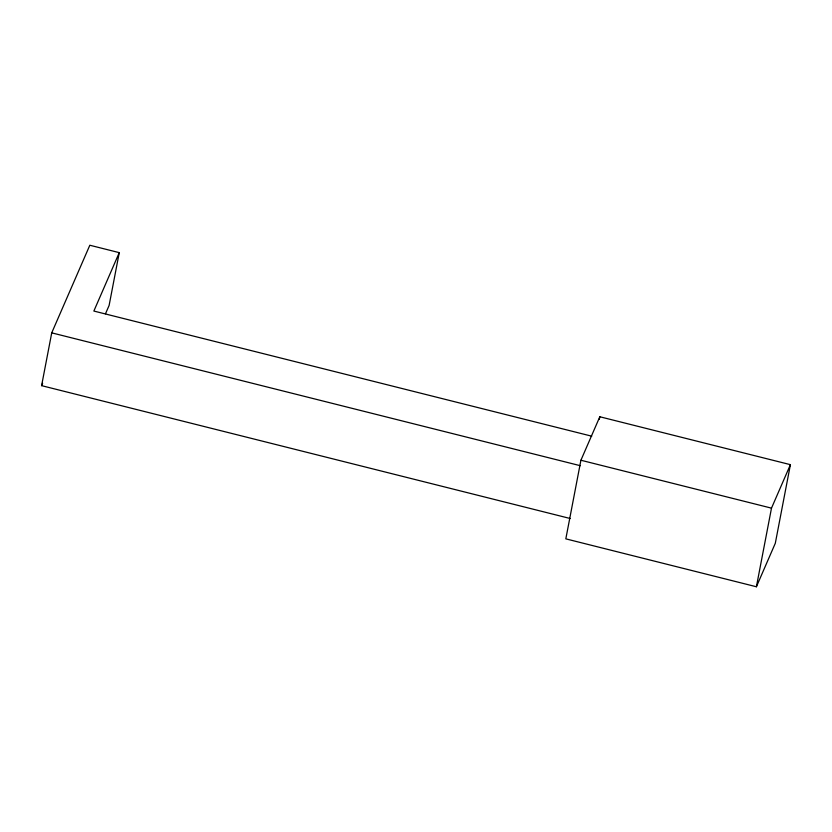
<?xml version="1.0" encoding="UTF-8"?>
<svg xmlns="http://www.w3.org/2000/svg" width="832" height="832" viewBox="0 0 832 832"><rect width="100%" height="100%" fill="white"/><g stroke="black" fill="none" stroke-linecap="round" stroke-linejoin="round"><path stroke-width="1.25" d="M570.149 518.492L41.6 385.653L51.73 332.852L89.825 245.242L119.257 252.647L109.117 305.438L105.487 313.778M580.913 460.242L565.822 538.855L756.402 586.758L775.31 543.265L790.4 464.662L599.82 416.759L580.913 460.242L771.493 508.144L790.4 464.662M599.331 419.297L599.82 416.759M756.402 586.758L771.493 508.144M41.6 385.653L42.63 383.282M119.257 252.647L93.86 311.054L591.718 436.176M51.73 332.852L580.278 465.691"/></g></svg>
